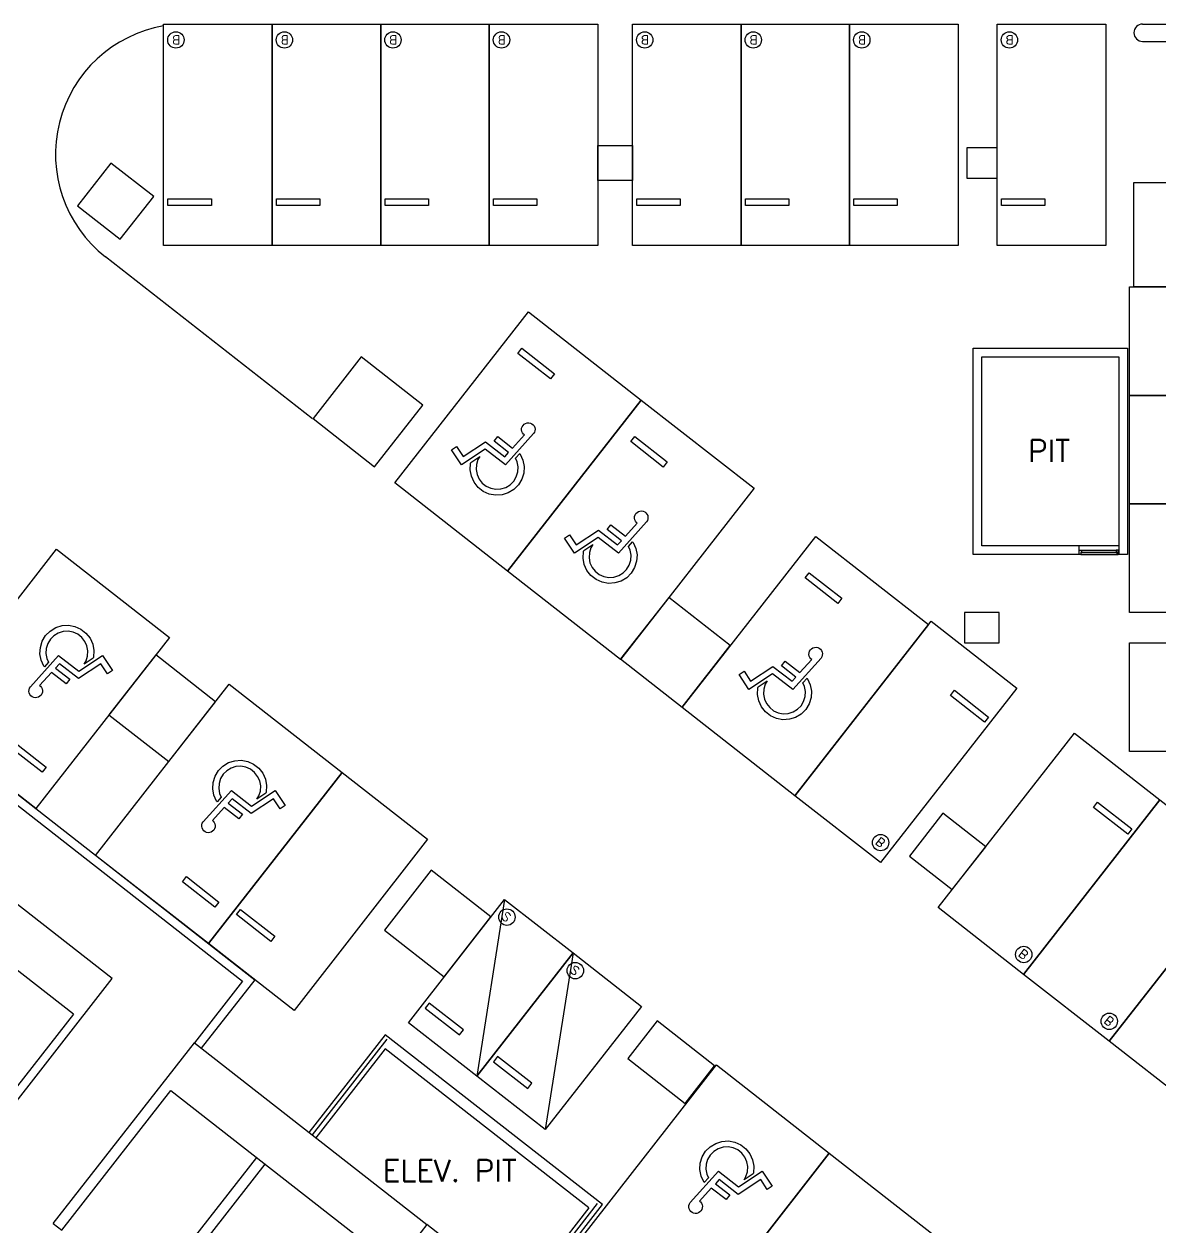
# Model space of a CAD drawing. Header units: millimetres. Extents: x -7614 to 421357, y 87385 to 341757.
# Drawn here: x 367104 to 393270, y 146327 to 174027 of the extents above; entities that cross this region are included whole.
import ezdxf
from ezdxf.enums import TextEntityAlignment as Align

# ---------------------------------------------------------------- set-up
doc = ezdxf.new("R2010")
doc.units = ezdxf.units.MM
doc.header["$LTSCALE"] = 600
doc.header["$MEASUREMENT"] = 0
doc.layers.add('e-plan', color=9, linetype='CONTINUOUS')
doc.styles.add('kiahn', font='romans.shx', dxfattribs={"bigfont": 'cadhs.shx'})

msp = doc.modelspace()

# ---------------------------------------------------------------- linework, layer by layer
at = {"layer": 'e-plan'}
for p, q in [((370320, 168927), (370320, 174027)), ((370320, 174027), (372820, 174027)), ((372820, 168927), (372820, 174027)), ((372820, 174027), (375320, 174027)), ((372820, 174027), (372820, 168927)), ((375320, 168927), (375320, 174027)), ((375320, 174027), (377820, 174027)), ((375320, 174027), (375320, 168927)), ((377820, 168927), (377820, 174027)), ((377820, 174027), (380320, 174027)), ((377820, 174027), (377820, 168927)), ((380320, 174027), (380320, 168927)), ((381120, 168927), (381120, 174027)), ((381120, 174027), (383620, 174027)), ((383620, 174027), (383620, 168927)), ((383620, 168927), (383620, 174027)), ((383620, 174027), (386120, 174027)), ((386120, 168927), (386120, 174027)), ((386120, 174027), (388620, 174027)), ((386120, 174027), (386120, 168927)), ((388620, 174027), (388620, 168927)), ((389520, 168927), (389520, 174027)), ((389520, 174027), (392020, 174027)), ((392020, 174027), (392020, 168927)), ((392870, 174027), (399907, 174027)), ((392870, 173627), (404770, 173627)), ((389520, 171177), (388820, 171177)), ((388820, 171177), (388820, 170477)), ((389520, 170477), (389520, 171177)), ((388820, 170477), (389520, 170477)), ((392670, 167977), (392670, 170377)), ((392670, 170377), (397670, 170377)), ((370420, 169852), (370420, 170002)), ((370420, 170002), (371420, 170002)), ((371420, 169852), (370420, 169852)), ((371420, 170002), (371420, 169852)), ((372920, 169852), (372920, 170002)), ((372920, 170002), (373920, 170002)), ((373920, 169852), (372920, 169852)), ((373920, 170002), (373920, 169852)), ((375420, 169852), (375420, 170002)), ((375420, 170002), (376420, 170002)), ((376420, 169852), (375420, 169852)), ((376420, 170002), (376420, 169852)), ((377920, 169852), (377920, 170002)), ((377920, 170002), (378920, 170002)), ((378920, 169852), (377920, 169852)), ((378920, 170002), (378920, 169852)), ((381220, 169852), (381220, 170002)), ((381220, 170002), (382220, 170002)), ((382220, 169852), (381220, 169852)), ((382220, 170002), (382220, 169852)), ((383720, 169852), (383720, 170002)), ((383720, 170002), (384720, 170002)), ((384720, 169852), (383720, 169852)), ((384720, 170002), (384720, 169852)), ((386220, 169852), (386220, 170002)), ((386220, 170002), (387220, 170002)), ((387220, 169852), (386220, 169852)), ((387220, 170002), (387220, 169852)), ((389620, 169852), (389620, 170002)), ((389620, 170002), (390620, 170002)), ((390620, 169852), (389620, 169852)), ((390620, 170002), (390620, 169852)), ((372820, 168927), (370320, 168927)), ((375320, 168927), (372820, 168927)), ((377820, 168927), (375320, 168927)), ((380320, 168927), (377820, 168927)), ((383620, 168927), (381120, 168927)), ((386120, 168927), (383620, 168927)), ((388620, 168927), (386120, 168927)), ((392020, 168927), (389520, 168927)), ((373752, 164937), (368982, 168663)), ((392570, 165477), (392570, 167977)), ((392570, 167977), (397670, 167977)), ((397670, 167977), (392670, 167977)), ((375642, 163459), (378721, 167399)), ((378721, 167399), (381321, 165367)), ((378481, 166442), (378573, 166560)), ((378573, 166560), (379322, 165975)), ((388970, 161814), (388970, 166564)), ((388970, 166564), (392520, 166564)), ((392520, 166564), (392520, 161814)), ((379229, 165857), (378481, 166442)), ((389170, 162014), (389170, 166364)), ((389170, 166364), (392320, 166364)), ((392320, 166364), (392320, 162014)), ((379322, 165975), (379229, 165857)), ((397670, 165477), (392570, 165477)), ((392570, 162977), (392570, 165477)), ((392570, 165477), (397670, 165477)), ((381321, 165367), (378243, 161427)), ((378243, 161427), (381322, 165367)), ((381322, 165367), (383922, 163336)), ((378624, 164813), (378656, 164832)), ((378656, 164832), (378692, 164843)), ((378692, 164843), (378730, 164846)), ((378730, 164846), (378767, 164839)), ((378767, 164839), (378801, 164823)), ((378801, 164823), (378830, 164800)), ((378843, 164595), (378193, 163874)), ((378358, 164264), (378630, 164565)), ((378565, 164681), (378567, 164718)), ((378572, 164644), (378565, 164681)), ((378567, 164718), (378579, 164754)), ((378588, 164610), (378572, 164644)), ((378579, 164754), (378598, 164786)), ((378611, 164580), (378588, 164610)), ((378598, 164786), (378624, 164813)), ((378630, 164565), (378611, 164580)), ((378830, 164800), (378854, 164771)), ((378862, 164627), (378843, 164595)), ((378854, 164771), (378869, 164737)), ((378874, 164662), (378862, 164627)), ((378869, 164737), (378876, 164700)), ((378876, 164700), (378874, 164662)), ((376954, 164219), (377069, 164296)), ((377069, 164296), (377222, 164065)), ((377222, 164065), (377736, 164406)), ((377736, 164406), (378176, 164063)), ((377935, 164419), (378020, 164528)), ((378265, 164161), (377935, 164419)), ((378020, 164528), (378358, 164264)), ((381082, 164411), (381174, 164529)), ((381830, 163826), (381082, 164411)), ((381174, 164529), (381922, 163944)), ((377183, 163874), (376954, 164219)), ((377730, 164236), (377183, 163874)), ((377397, 163932), (377605, 164070)), ((377560, 163997), (377526, 163885)), ((377605, 164070), (377560, 163997)), ((378193, 163874), (377730, 164236)), ((378176, 164063), (378265, 164161)), ((378425, 164029), (378522, 164136)), ((378464, 163943), (378425, 164029)), ((378522, 164136), (378534, 164121)), ((378534, 164121), (378596, 163984)), ((378596, 163984), (378623, 163837)), ((377381, 163760), (377390, 163910)), ((377408, 163613), (377381, 163760)), ((377390, 163910), (377397, 163932)), ((377526, 163885), (377519, 163769)), ((377519, 163769), (377540, 163654)), ((378443, 163601), (378478, 163712)), ((378485, 163828), (378464, 163943)), ((378478, 163712), (378485, 163828)), ((378623, 163837), (378614, 163687)), ((381922, 163944), (381830, 163826)), ((378243, 161427), (375642, 163459)), ((377470, 163476), (377408, 163613)), ((377563, 163358), (377470, 163476)), ((377540, 163654), (377588, 163548)), ((377588, 163548), (377660, 163456)), ((377660, 163456), (377752, 163384)), ((378301, 163418), (378383, 163501)), ((378383, 163501), (378443, 163601)), ((378570, 163544), (378492, 163416)), ((378614, 163687), (378570, 163544)), ((377681, 163266), (377563, 163358)), ((377818, 163204), (377681, 163266)), ((377752, 163384), (377859, 163336)), ((377965, 163177), (377818, 163204)), ((377859, 163336), (377973, 163315)), ((378115, 163187), (377965, 163177)), ((377973, 163315), (378090, 163323)), ((378090, 163323), (378201, 163358)), ((378258, 163232), (378115, 163187)), ((378201, 163358), (378301, 163418)), ((378386, 163309), (378258, 163232)), ((378492, 163416), (378386, 163309)), ((383922, 163336), (380844, 159396)), ((397670, 162977), (392570, 162977)), ((392570, 160477), (392570, 162977)), ((392570, 162977), (397670, 162977)), ((381166, 162649), (381168, 162687)), ((381173, 162613), (381166, 162649)), ((381168, 162687), (381179, 162723)), ((381188, 162578), (381173, 162613)), ((381179, 162723), (381199, 162755)), ((381199, 162755), (381225, 162781)), ((381225, 162781), (381257, 162801)), ((381257, 162801), (381293, 162812)), ((381293, 162812), (381331, 162814)), ((381331, 162814), (381367, 162808)), ((381367, 162808), (381402, 162792)), ((381402, 162792), (381431, 162769)), ((381431, 162769), (381454, 162740)), ((381454, 162740), (381470, 162706)), ((381474, 162631), (381463, 162595)), ((381470, 162706), (381477, 162669)), ((381477, 162669), (381474, 162631)), ((379823, 162034), (380337, 162375)), ((380337, 162375), (380777, 162031)), ((380536, 162388), (380621, 162497)), ((380866, 162130), (380536, 162388)), ((380621, 162497), (380959, 162233)), ((381444, 162563), (380794, 161843)), ((380959, 162233), (381231, 162534)), ((381211, 162549), (381188, 162578)), ((381231, 162534), (381211, 162549)), ((381463, 162595), (381444, 162563)), ((379555, 162188), (379670, 162264)), ((379784, 161842), (379555, 162188)), ((379670, 162264), (379823, 162034)), ((380331, 162205), (379784, 161842)), ((380794, 161843), (380331, 162205)), ((380777, 162031), (380866, 162130)), ((381026, 161997), (381123, 162105)), ((381123, 162105), (381135, 162090)), ((381135, 162090), (381196, 161953)), ((382262, 158288), (385340, 162228)), ((385340, 162228), (387941, 160196)), ((364773, 157992), (367851, 161932)), ((367851, 161932), (370452, 159901)), ((379982, 161729), (379991, 161879)), ((379991, 161879), (379998, 161901)), ((379998, 161901), (380206, 162039)), ((380127, 161854), (380120, 161737)), ((380161, 161965), (380127, 161854)), ((380206, 162039), (380161, 161965)), ((381064, 161912), (381026, 161997)), ((381086, 161797), (381064, 161912)), ((381079, 161681), (381086, 161797)), ((381196, 161953), (381224, 161806)), ((381224, 161806), (381215, 161656)), ((392520, 161814), (388970, 161814)), ((392320, 162014), (389170, 162014)), ((391400, 162014), (391400, 161814)), ((392320, 162014), (391400, 162014)), ((392320, 162014), (391400, 162014)), ((391410, 161814), (391410, 161914)), ((391410, 161914), (391445, 161914)), ((391445, 161814), (391410, 161814)), ((391445, 161914), (391460, 161914)), ((391460, 161864), (391445, 161864)), ((391445, 161864), (391445, 161814)), ((391445, 161814), (392275, 161814)), ((391460, 161914), (392260, 161914)), ((391460, 161914), (391460, 161864)), ((391460, 161864), (392260, 161864)), ((392275, 161914), (392260, 161914)), ((392260, 161914), (392260, 161864)), ((392260, 161864), (392275, 161864)), ((392310, 161914), (392275, 161914)), ((392275, 161864), (392275, 161814)), ((392275, 161814), (392310, 161814)), ((392310, 161814), (392310, 161914)), ((392320, 162014), (392320, 161814)), ((392320, 162014), (392320, 162014)), ((380009, 161581), (379982, 161729)), ((380071, 161445), (380009, 161581)), ((380120, 161737), (380141, 161623)), ((380141, 161623), (380189, 161516)), ((380189, 161516), (380261, 161425)), ((380984, 161469), (381044, 161569)), ((381044, 161569), (381079, 161681)), ((381170, 161513), (381093, 161384)), ((381215, 161656), (381170, 161513)), ((380844, 159396), (378243, 161427)), ((380163, 161327), (380071, 161445)), ((380282, 161234), (380163, 161327)), ((380261, 161425), (380353, 161353)), ((380418, 161173), (380282, 161234)), ((380353, 161353), (380459, 161305)), ((380459, 161305), (380574, 161284)), ((380574, 161284), (380691, 161291)), ((380691, 161291), (380802, 161326)), ((380802, 161326), (380902, 161387)), ((380987, 161278), (380859, 161200)), ((380902, 161387), (380984, 161469)), ((381093, 161384), (380987, 161278)), ((385100, 161271), (385193, 161389)), ((385849, 160686), (385100, 161271)), ((385193, 161389), (385941, 160804)), ((380566, 161146), (380418, 161173)), ((380716, 161156), (380566, 161146)), ((380859, 161200), (380716, 161156)), ((385941, 160804), (385849, 160686)), ((389570, 160477), (388770, 160477)), ((388770, 160477), (388770, 159777)), ((389570, 159777), (389570, 160477)), ((397670, 160477), (392570, 160477)), ((367708, 160050), (367836, 160128)), ((367836, 160128), (367979, 160173)), ((367979, 160173), (368129, 160182)), ((368129, 160182), (368276, 160155)), ((368276, 160155), (368413, 160094)), ((384863, 156256), (388002, 160275)), ((387941, 160196), (384863, 156256)), ((388002, 160275), (389972, 158736)), ((370452, 159901), (367373, 155961)), ((367524, 159815), (367602, 159944)), ((367602, 159944), (367708, 160050)), ((367711, 159859), (367651, 159759)), ((367793, 159941), (367711, 159859)), ((367893, 160002), (367793, 159941)), ((368004, 160037), (367893, 160002)), ((368121, 160044), (368004, 160037)), ((368235, 160023), (368121, 160044)), ((368342, 159975), (368235, 160023)), ((368434, 159903), (368342, 159975)), ((368413, 160094), (368531, 160001)), ((368506, 159812), (368434, 159903)), ((368531, 160001), (368624, 159883)), ((368624, 159883), (368686, 159747)), ((367471, 159522), (367480, 159672)), ((367480, 159672), (367524, 159815)), ((367616, 159647), (367609, 159531)), ((367651, 159759), (367616, 159647)), ((368554, 159705), (368506, 159812)), ((368575, 159591), (368554, 159705)), ((368568, 159474), (368575, 159591)), ((368686, 159747), (368713, 159599)), ((368713, 159599), (368704, 159450)), ((385187, 159547), (385198, 159583)), ((385198, 159583), (385218, 159615)), ((385218, 159615), (385244, 159642)), ((385244, 159642), (385276, 159661)), ((385276, 159661), (385312, 159672)), ((385312, 159672), (385349, 159674)), ((385349, 159674), (385386, 159668)), ((385386, 159668), (385420, 159652)), ((385420, 159652), (385450, 159629)), ((385450, 159629), (385473, 159600)), ((385473, 159600), (385489, 159566)), ((385489, 159566), (385495, 159529)), ((388770, 159777), (389570, 159777)), ((392570, 157277), (392570, 159777)), ((392570, 159777), (397670, 159777)), ((367251, 158765), (367901, 159485)), ((367498, 159375), (367471, 159522)), ((367560, 159238), (367498, 159375)), ((367669, 159331), (367572, 159223)), ((367609, 159531), (367630, 159416)), ((367630, 159416), (367669, 159331)), ((367918, 159297), (367829, 159198)), ((367901, 159485), (368364, 159123)), ((368358, 158953), (367918, 159297)), ((368872, 159294), (368358, 158953)), ((368364, 159123), (368911, 159486)), ((368697, 159427), (368489, 159289)), ((368489, 159289), (368534, 159363)), ((368534, 159363), (368568, 159474)), ((368704, 159450), (368697, 159427)), ((369025, 159064), (368872, 159294)), ((368911, 159486), (369140, 159140)), ((384555, 159248), (384640, 159357)), ((384640, 159357), (384978, 159093)), ((385463, 159423), (384812, 158703)), ((384978, 159093), (385250, 159394)), ((385185, 159510), (385187, 159547)), ((385192, 159473), (385185, 159510)), ((385207, 159439), (385192, 159473)), ((385230, 159409), (385207, 159439)), ((385250, 159394), (385230, 159409)), ((385482, 159456), (385463, 159423)), ((385493, 159491), (385482, 159456)), ((385495, 159529), (385493, 159491)), ((367736, 159095), (367464, 158794)), ((367572, 159223), (367560, 159238)), ((368074, 158831), (367736, 159095)), ((367829, 159198), (368159, 158940)), ((369140, 159140), (369025, 159064)), ((383574, 159048), (383689, 159125)), ((383803, 158703), (383574, 159048)), ((383689, 159125), (383842, 158894)), ((384349, 159065), (383803, 158703)), ((383842, 158894), (384356, 159235)), ((384812, 158703), (384349, 159065)), ((384356, 159235), (384796, 158892)), ((384885, 158990), (384555, 159248)), ((367220, 158697), (367232, 158733)), ((367232, 158733), (367251, 158765)), ((367464, 158794), (367483, 158779)), ((367483, 158779), (367507, 158750)), ((367507, 158750), (367522, 158716)), ((368159, 158940), (368074, 158831)), ((368752, 154883), (371831, 158823)), ((371831, 158823), (374431, 156792)), ((384001, 158589), (384009, 158739)), ((384009, 158739), (384016, 158761)), ((384016, 158761), (384225, 158899)), ((384180, 158825), (384145, 158714)), ((384225, 158899), (384180, 158825)), ((384796, 158892), (384885, 158990)), ((385045, 158857), (385142, 158965)), ((385083, 158772), (385045, 158857)), ((385105, 158657), (385083, 158772)), ((385142, 158965), (385154, 158950)), ((385154, 158950), (385215, 158813)), ((385215, 158813), (385243, 158666)), ((389972, 158736), (386833, 154717)), ((363625, 158635), (372136, 151986)), ((363906, 158670), (372417, 152020)), ((367218, 158660), (367220, 158697)), ((367225, 158623), (367218, 158660)), ((367241, 158588), (367225, 158623)), ((367264, 158559), (367241, 158588)), ((367293, 158536), (367264, 158559)), ((367327, 158521), (367293, 158536)), ((367364, 158514), (367327, 158521)), ((367402, 158516), (367364, 158514)), ((367438, 158527), (367402, 158516)), ((367470, 158547), (367438, 158527)), ((367496, 158573), (367470, 158547)), ((367515, 158605), (367496, 158573)), ((367527, 158641), (367515, 158605)), ((367522, 158716), (367529, 158679)), ((367529, 158679), (367527, 158641)), ((384028, 158442), (384001, 158589)), ((384145, 158714), (384139, 158598)), ((384139, 158598), (384160, 158483)), ((384160, 158483), (384208, 158377)), ((385063, 158429), (385098, 158541)), ((385098, 158541), (385105, 158657)), ((385234, 158516), (385189, 158373)), ((385243, 158666), (385234, 158516)), ((388444, 158566), (388536, 158684)), ((389232, 157950), (388444, 158566)), ((388536, 158684), (389324, 158068)), ((384863, 156256), (382262, 158288)), ((384090, 158305), (384028, 158442)), ((384182, 158187), (384090, 158305)), ((384300, 158095), (384182, 158187)), ((384208, 158377), (384280, 158285)), ((384280, 158285), (384372, 158213)), ((384372, 158213), (384478, 158165)), ((384709, 158152), (384821, 158186)), ((384821, 158186), (384920, 158247)), ((384920, 158247), (385003, 158330)), ((385003, 158330), (385063, 158429)), ((385112, 158244), (385006, 158138)), ((385189, 158373), (385112, 158244)), ((367373, 155961), (364773, 157992)), ((384437, 158033), (384300, 158095)), ((384585, 158006), (384437, 158033)), ((384478, 158165), (384593, 158144)), ((384735, 158016), (384585, 158006)), ((384593, 158144), (384709, 158152)), ((384878, 158060), (384735, 158016)), ((385006, 158138), (384878, 158060)), ((389324, 158068), (389232, 157950)), ((388160, 153679), (391300, 157698)), ((391300, 157698), (393270, 156159)), ((367521, 156799), (366772, 157384)), ((366865, 157503), (367613, 156918)), ((371815, 157019), (371959, 157064)), ((371959, 157064), (372108, 157073)), ((372108, 157073), (372256, 157046)), ((397670, 157277), (392570, 157277)), ((367613, 156918), (367521, 156799)), ((371353, 152852), (374431, 156792)), ((374431, 156792), (371353, 152852)), ((371504, 156706), (371581, 156835)), ((371581, 156835), (371687, 156941)), ((371687, 156941), (371815, 157019)), ((371773, 156832), (371690, 156750)), ((371872, 156893), (371773, 156832)), ((371984, 156928), (371872, 156893)), ((372100, 156935), (371984, 156928)), ((372215, 156914), (372100, 156935)), ((372321, 156866), (372215, 156914)), ((372256, 157046), (372393, 156985)), ((372413, 156794), (372321, 156866)), ((372393, 156985), (372511, 156892)), ((372485, 156703), (372413, 156794)), ((372511, 156892), (372604, 156774)), ((374431, 156792), (376401, 155253)), ((371451, 156413), (371459, 156563)), ((371459, 156563), (371504, 156706)), ((371596, 156538), (371589, 156422)), ((371630, 156650), (371596, 156538)), ((371690, 156750), (371630, 156650)), ((372533, 156596), (372485, 156703)), ((372555, 156482), (372533, 156596)), ((372604, 156774), (372665, 156638)), ((372665, 156638), (372693, 156490)), ((369136, 152045), (363778, 156232)), ((371230, 155656), (371881, 156376)), ((371478, 156266), (371451, 156413)), ((371540, 156129), (371478, 156266)), ((371589, 156422), (371610, 156307)), ((371610, 156307), (371648, 156222)), ((371881, 156376), (372344, 156014)), ((372344, 156014), (372890, 156377)), ((372677, 156318), (372469, 156180)), ((372469, 156180), (372513, 156254)), ((372513, 156254), (372548, 156365)), ((372548, 156365), (372555, 156482)), ((372684, 156340), (372677, 156318)), ((372693, 156490), (372684, 156340)), ((372890, 156377), (373119, 156031)), ((386833, 154717), (384863, 156256)), ((371715, 155986), (371443, 155685)), ((371551, 156114), (371540, 156129)), ((371648, 156222), (371551, 156114)), ((372053, 155722), (371715, 155986)), ((371897, 156188), (371808, 156089)), ((371808, 156089), (372138, 155831)), ((372337, 155844), (371897, 156188)), ((372851, 156185), (372337, 155844)), ((373004, 155955), (372851, 156185)), ((373119, 156031), (373004, 155955)), ((393270, 156159), (390130, 152140)), ((390130, 152140), (393270, 156159)), ((391742, 155989), (391834, 156107)), ((392530, 155373), (391742, 155989)), ((391834, 156107), (392622, 155492)), ((393270, 156159), (395240, 154620)), ((371443, 155685), (371463, 155670)), ((372138, 155831), (372053, 155722)), ((371198, 155550), (371200, 155588)), ((371205, 155514), (371198, 155550)), ((371200, 155588), (371211, 155624)), ((371220, 155479), (371205, 155514)), ((371211, 155624), (371230, 155656)), ((371243, 155450), (371220, 155479)), ((371273, 155427), (371243, 155450)), ((371307, 155411), (371273, 155427)), ((371344, 155405), (371307, 155411)), ((371381, 155407), (371344, 155405)), ((371417, 155418), (371381, 155407)), ((371449, 155438), (371417, 155418)), ((371476, 155464), (371449, 155438)), ((371463, 155670), (371486, 155641)), ((371495, 155496), (371476, 155464)), ((371486, 155641), (371501, 155606)), ((371506, 155532), (371495, 155496)), ((371501, 155606), (371508, 155570)), ((371508, 155570), (371506, 155532)), ((392622, 155492), (392530, 155373)), ((376401, 155253), (373323, 151312)), ((371353, 152852), (368752, 154883)), ((395240, 154620), (392100, 150601)), ((392100, 150601), (395240, 154620)), ((370752, 154275), (370844, 154393)), ((370844, 154393), (371593, 153809)), ((371500, 153690), (370752, 154275)), ((371593, 153809), (371500, 153690)), ((375958, 151030), (378174, 153867)), ((378174, 153867), (377534, 149799)), ((378174, 153867), (379750, 152636)), ((372001, 153519), (372093, 153637)), ((372789, 152903), (372001, 153519)), ((372093, 153637), (372881, 153022)), ((390130, 152140), (388160, 153679)), ((372881, 153022), (372789, 152903)), ((368240, 151223), (366191, 152823)), ((373323, 151312), (371353, 152852)), ((379750, 152636), (377534, 149799)), ((377534, 149799), (379750, 152636)), ((379750, 152636), (379110, 148568)), ((379750, 152636), (381326, 151405)), ((392100, 150601), (390130, 152140)), ((363195, 144441), (369136, 152045)), ((372136, 151986), (371028, 150568)), ((372417, 152020), (371185, 150444)), ((376437, 151481), (376344, 151363)), ((376344, 151363), (377132, 150747)), ((377225, 150865), (376437, 151481)), ((381326, 151405), (379110, 148568)), ((368240, 151223), (366762, 149331)), ((377534, 149799), (375958, 151030)), ((375422, 150751), (373667, 148505)), ((380426, 146842), (375422, 150751)), ((377132, 150747), (377225, 150865)), ((367777, 146407), (371028, 150568)), ((371028, 150568), (376386, 146381)), ((373746, 148444), (375470, 150650)), ((375426, 150431), (373825, 148382)), ((380114, 146768), (375426, 150431)), ((394070, 149062), (392100, 150601)), ((378013, 150250), (377920, 150132)), ((378801, 149634), (378013, 150250)), ((377920, 150132), (378708, 149516)), ((379974, 146116), (383052, 150056)), ((383052, 150056), (385652, 148025)), ((379110, 148568), (377534, 149799)), ((378708, 149516), (378801, 149634)), ((367974, 146253), (370486, 149468)), ((370486, 149468), (374702, 146174)), ((382909, 148174), (383037, 148252)), ((383037, 148252), (383180, 148297)), ((383180, 148297), (383330, 148306)), ((383330, 148306), (383477, 148279)), ((383477, 148279), (383614, 148218)), ((383614, 148218), (383732, 148125)), ((372456, 147929), (370486, 145407)), ((385652, 148025), (382574, 144085)), ((382574, 144085), (385652, 148025)), ((382681, 147796), (382725, 147939)), ((382725, 147939), (382803, 148068)), ((382803, 148068), (382909, 148174)), ((382912, 147983), (382851, 147883)), ((382994, 148065), (382912, 147983)), ((383094, 148126), (382994, 148065)), ((383205, 148161), (383094, 148126)), ((383321, 148168), (383205, 148161)), ((383436, 148147), (383321, 148168)), ((383543, 148099), (383436, 148147)), ((383635, 148027), (383543, 148099)), ((383707, 147936), (383635, 148027)), ((383755, 147829), (383707, 147936)), ((383732, 148125), (383825, 148007)), ((383825, 148007), (383887, 147871)), ((385652, 148025), (388253, 145993)), ((372653, 147775), (370683, 145253)), ((382672, 147646), (382681, 147796)), ((382699, 147499), (382672, 147646)), ((382817, 147771), (382810, 147655)), ((382810, 147655), (382831, 147540)), ((382851, 147883), (382817, 147771)), ((383776, 147715), (383755, 147829)), ((383769, 147598), (383776, 147715)), ((383887, 147871), (383914, 147723)), ((383914, 147723), (383905, 147573)), ((382452, 146889), (383102, 147609)), ((382761, 147362), (382699, 147499)), ((382870, 147455), (382773, 147347)), ((382831, 147540), (382870, 147455)), ((383118, 147421), (383029, 147322)), ((383102, 147609), (383565, 147247)), ((383558, 147077), (383118, 147421)), ((384073, 147418), (383558, 147077)), ((383565, 147247), (384111, 147610)), ((383898, 147551), (383690, 147413)), ((383690, 147413), (383734, 147487)), ((383734, 147487), (383769, 147598)), ((383905, 147573), (383898, 147551)), ((384226, 147188), (384073, 147418)), ((384111, 147610), (384341, 147264)), ((382936, 147219), (382665, 146918)), ((382773, 147347), (382761, 147362)), ((383275, 146955), (382936, 147219)), ((383029, 147322), (383360, 147064)), ((384341, 147264), (384226, 147188)), ((375901, 141050), (380426, 146842)), ((378593, 144657), (380316, 146864)), ((382419, 146783), (382421, 146821)), ((382421, 146821), (382432, 146857)), ((382432, 146857), (382452, 146889)), ((382665, 146918), (382684, 146903)), ((382684, 146903), (382707, 146874)), ((382707, 146874), (382723, 146839)), ((382723, 146839), (382729, 146803)), ((383360, 147064), (383275, 146955)), ((380114, 146768), (378391, 144561)), ((382426, 146747), (382419, 146783)), ((382441, 146712), (382426, 146747)), ((382464, 146683), (382441, 146712)), ((382494, 146660), (382464, 146683)), ((382528, 146644), (382494, 146660)), ((382565, 146638), (382528, 146644)), ((382602, 146640), (382565, 146638)), ((382638, 146651), (382602, 146640)), ((382670, 146671), (382638, 146651)), ((382697, 146697), (382670, 146671)), ((382716, 146729), (382697, 146697)), ((382727, 146765), (382716, 146729)), ((382729, 146803), (382727, 146765)), ((367777, 146407), (367974, 146253)), ((376386, 146381), (370445, 138777)), ((378514, 144719), (376386, 146381))]:
    msp.add_line(p, q, dxfattribs=at)
at = {"layer": 'e-plan', "ltscale": 0.5}
for p, q in [((380320, 171227), (381120, 171227)), ((380320, 170427), (380320, 171227)), ((381120, 171227), (381120, 170427)), ((369107, 170824), (368337, 169839)), ((370092, 170055), (369107, 170824)), ((381120, 170427), (380320, 170427)), ((368337, 169839), (369322, 169070)), ((369322, 169070), (370092, 170055)), ((374870, 166360), (373762, 164941)), ((376288, 165252), (374870, 166360)), ((375180, 163833), (376288, 165252)), ((373762, 164941), (375180, 163833)), ((381954, 160825), (380846, 159407)), ((383373, 159717), (381954, 160825)), ((382264, 158298), (383373, 159717)), ((370138, 159499), (369060, 158120)), ((371517, 158421), (370138, 159499)), ((380846, 159407), (382264, 158298)), ((370439, 157042), (371517, 158421)), ((369060, 158120), (370439, 157042)), ((388271, 155852), (387502, 154867)), ((389256, 155082), (388271, 155852)), ((387502, 154867), (388487, 154097)), ((388487, 154097), (389256, 155082)), ((376481, 154543), (375404, 153164)), ((377860, 153465), (376481, 154543)), ((376783, 152086), (377860, 153465)), ((375404, 153164), (376783, 152086)), ((381688, 151071), (381010, 150205)), ((383012, 150037), (381688, 151071)), ((381010, 150205), (382334, 149170)), ((382334, 149170), (383012, 150037))]:
    msp.add_line(p, q, dxfattribs=at)
at = {"layer": 'e-plan'}
for centre in [(370602, 173661), (373102, 173661), (375602, 173661), (378102, 173661), (381402, 173661), (383902, 173661), (386402, 173661), (389802, 173661), (386836, 155178), (390133, 152601), (392103, 151062)]:
    msp.add_circle(centre, 189, dxfattribs=at)
at = {"layer": 'e-plan', "lineweight": -3}
for centre in [(378227, 153461), (379803, 152229)]:
    msp.add_circle(centre, 189, dxfattribs=at)
at = {"layer": 'e-plan'}
for centre, radius, start, end in [((370829, 171027), 3000, 99.7706, 232), ((392870, 173827), 200, 90, 270)]:
    msp.add_arc(centre, radius, start, end, dxfattribs=at)

# ---------------------------------------------------------------- texts
at = {"layer": 'e-plan', "style": 'kiahn', "text_generation_flag": 4}
for rotation, p in [(180, (370701, 173560)), (180, (373201, 173560)), (180, (375701, 173560)), (180, (378201, 173560)), (180, (381501, 173560)), (180, (384001, 173560)), (180, (386501, 173560)), (180, (389901, 173560)), (322, (386820, 155319)), (322, (390118, 152742)), (322, (392088, 151203))]:
    msp.add_text('B', height=200, rotation=rotation, dxfattribs=at).set_placement(p)
at = {"layer": 'e-plan', "style": 'kiahn'}
msp.add_text('PIT', height=500, dxfattribs=at).set_placement((390718, 164199), align=Align.MIDDLE)
at = {"layer": 'e-plan', "lineweight": -3, "style": 'kiahn'}
for p in [(378086, 153442), (379662, 152210)]:
    msp.add_text('S', height=200, rotation=322, dxfattribs=at).set_placement(p)
at = {"layer": 'e-plan', "style": 'kiahn'}
msp.add_text('ELEV. PIT', height=500, dxfattribs=at).set_placement((376911, 147621), align=Align.MIDDLE_CENTER)

doc.saveas('drawing.dxf')
